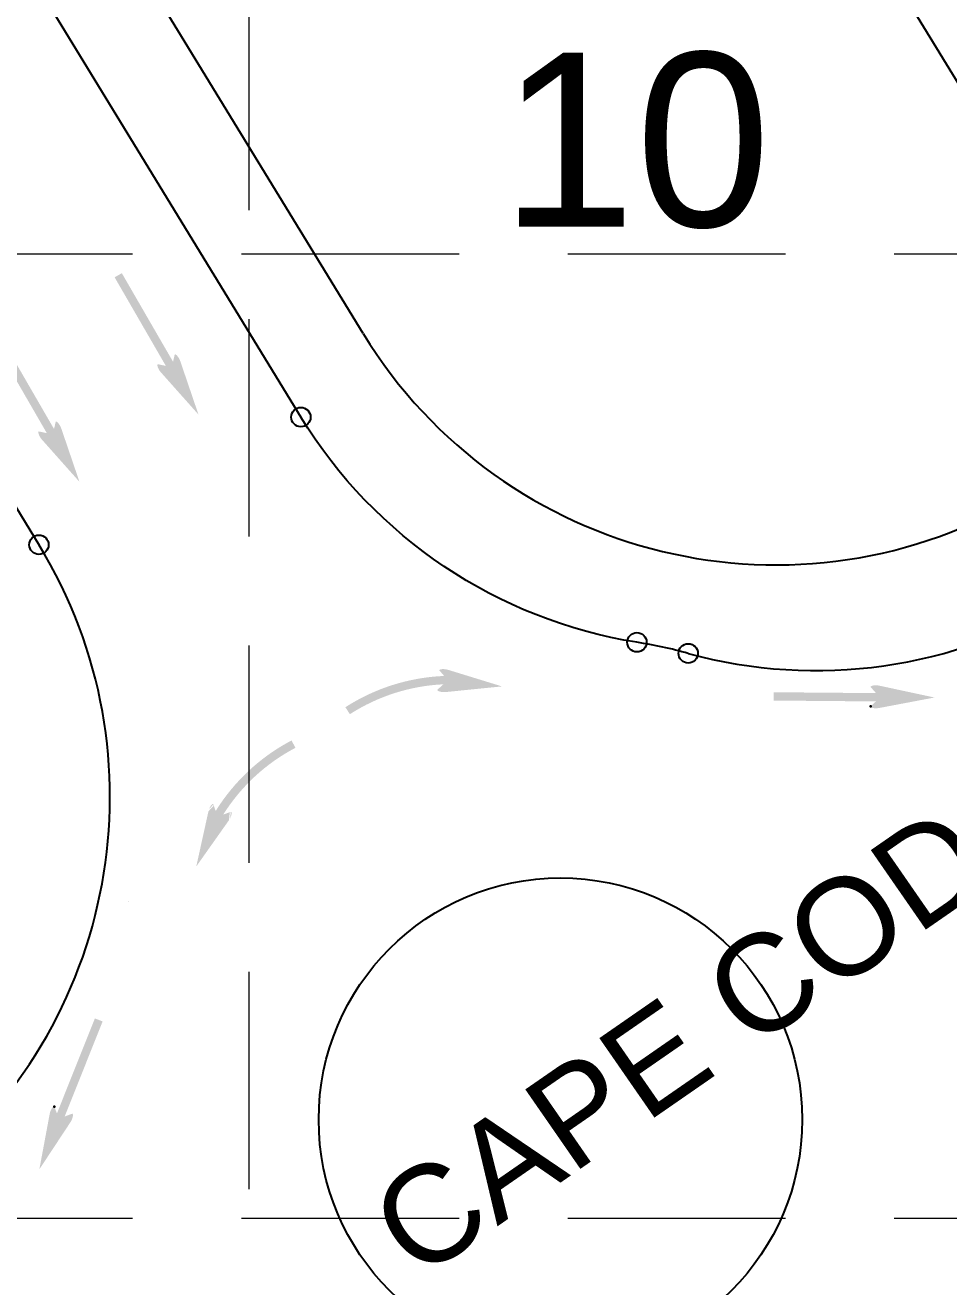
# Model space of a CAD drawing. Header units: inches. Extents: x -5337 to 1057, y 15227 to 19227.
# Drawn here: x -3060.8 to -2965.2, y 16321.9 to 16452.4 of the extents above; entities that cross this region are included whole.
import ezdxf
from ezdxf.enums import TextEntityAlignment as Align

# ---------------------------------------------------------------- set-up
doc = ezdxf.new("R2010")
doc.units = ezdxf.units.IN
doc.header["$LTSCALE"] = 150
doc.header["$MEASUREMENT"] = 0
doc.linetypes.add('HIDDEN', pattern=[0.375, 0.25, -0.125])
for name, color, linetype in [('1 LOT NUMBER', 7, 'Continuous'), ('grid', 7, 'HIDDEN'), ('LOT NUM', 7, 'Continuous'), ('LOTLINE', 7, 'Continuous'), ('PAVING', 7, 'Continuous'), ('ROW', 7, 'Continuous')]:
    doc.layers.add(name, color=color, linetype=linetype)
doc.styles.get("Standard").update_dxf_attribs({"font": 'ARIAL.TTF', "height": 25})

msp = doc.modelspace()

# ---------------------------------------------------------------- hatches: boundary and pattern name
at = {"layer": 'PAVING'}
h = msp.add_hatch(color=256, dxfattribs=at)
edge = h.paths.add_edge_path()
edge.add_line((-3045.302519125282, 16418.28911436043), (-3045.466116033107, 16417.57167013141))
edge.add_line((-3045.466116033109, 16417.57167013141), (-3050.76319339263, 16426.73496812816))
edge.add_line((-3050.763193392628, 16426.73496812816), (-3051.508426071954, 16426.30567795397))
edge.add_line((-3051.508426071956, 16426.30567795396), (-3046.211348712435, 16417.14237995721))
edge.add_line((-3046.211348712435, 16417.14237995721), (-3047.011915826028, 16417.31378750266))
edge.add_line((-3047.011915826028, 16417.31378750266), (-3047.0139770799, 16417.31423451327))
edge.add_ellipse((-3046.77729182142, 16416.8248130999), major_axis=(-0.2802832099981155, 0.4848106044561666), ratio=0.2857142857142856, start_angle=345.5032805555555, end_angle=485.8315277777779)
edge.add_line((-3046.725514721189, 16416.4760781403), (-3046.724288155725, 16416.47786108049))
edge.add_line((-3046.724288155725, 16416.47786108049), (-3042.835677351988, 16412.10763618158))
edge.add_line((-3042.83567735199, 16412.10763618158), (-3044.720923377659, 16417.64094528036))
edge.add_line((-3044.720923377659, 16417.64094528037), (-3044.721485128171, 16417.63938581972))
edge.add_ellipse((-3044.994997028865, 16417.84974929209), major_axis=(-0.2802832099981155, 0.4848106044561666), ratio=0.2857142857142859, start_angle=235.2730666666667, end_angle=377.1826722222223)
edge.add_line((-3045.303691233648, 16418.28926427245), (-3045.302519125284, 16418.28911436043))
edge.add_line((-3045.302519125282, 16418.28911436043), (-3045.302519125282, 16418.28911436043))
edge.add_line((-3045.302519125282, 16418.28911436043), (-3045.302519125282, 16418.28911436043))
h = msp.add_hatch(color=256, dxfattribs=at)
edge = h.paths.add_edge_path()
edge.add_line((-3057.609574637265, 16411.33349723792), (-3057.773271513421, 16410.61605049234))
edge.add_line((-3057.773271513423, 16410.61605049234), (-3063.070448841272, 16419.77934597253))
edge.add_line((-3063.07044884127, 16419.77934597253), (-3063.815781488927, 16419.35005328177))
edge.add_line((-3063.815781488929, 16419.35005328178), (-3058.518506709308, 16410.18686028647))
edge.add_line((-3058.518506709306, 16410.18686028647), (-3059.318976371127, 16410.3583703168))
edge.add_line((-3059.318976371127, 16410.3583703168), (-3059.321227846405, 16410.35871833303))
edge.add_ellipse((-3059.084542587927, 16409.86929691966), major_axis=(-0.2802832099981155, 0.4848106044561666), ratio=0.2857142857142856, start_angle=345.5032805555555, end_angle=485.8315277777779)
edge.add_line((-3059.032765487698, 16409.52056196007), (-3059.03124118282, 16409.52214650621))
edge.add_line((-3059.03124118282, 16409.52214650621), (-3055.142632895642, 16405.15202157563))
edge.add_line((-3055.142632895642, 16405.15202157563), (-3057.028183859416, 16410.6855230614))
edge.add_line((-3057.028183859418, 16410.68552306139), (-3057.028735894681, 16410.68386963947))
edge.add_ellipse((-3057.302247795373, 16410.89423311185), major_axis=(-0.2802832099981155, 0.4848106044561666), ratio=0.2857142857142859, start_angle=235.2730666666667, end_angle=377.1826722222223)
edge.add_line((-3057.610942000156, 16411.33374809221), (-3057.609574637265, 16411.33349723792))
edge.add_line((-3057.609574637265, 16411.33349723792), (-3057.609574637265, 16411.33349723792))
edge.add_line((-3057.609574637265, 16411.33349723792), (-3057.609574637265, 16411.33349723792))
at = {"layer": 'PAVING', "linetype": 'Continuous', "lineweight": 30}
h = msp.add_hatch(color=256, dxfattribs=at)
edge = h.paths.add_edge_path()
edge.add_line((-3017.271318167726, 16383.41118997655), (-3011.451160343369, 16383.99474246739))
edge.add_line((-3011.451160343369, 16383.99474246739), (-3017.034041479419, 16385.71188982295))
edge.add_line((-3017.034041479421, 16385.71188982295), (-3017.033935040949, 16385.71307718234))
edge.add_ellipse((-3017.364751292094, 16385.61498458164), major_axis=(-0.5570476745082149, 0.05742724375232823), ratio=0.2857142857142861, start_angle=235.2730666666667, end_angle=377.1826722222223)
edge.add_line((-3017.901783848009, 16385.62283084905), (-3017.902101808191, 16385.61991544816))
edge.add_line((-3017.902101808193, 16385.61991544816), (-3017.42255836016, 16385.06790861718))
edge.add_line((-3017.422558360158, 16385.06790861718), (-3017.427758236765, 16385.07763361962))
edge.add_arc((-3016.588367485392, 16364.6648845846), 20.42999999999999, 92.35472778368464, 122.7629972281291)
edge.add_line((-3027.644372939769, 16381.84480431129), (-3027.178970966443, 16381.12161627085))
edge.add_arc((-3016.588367485392, 16364.6648845846), 19.57000000000001, 92.68719167257348, 122.76299722812911, ccw=False)
edge.add_line((-3017.505870735095, 16384.21336503161), (-3017.506753607291, 16384.21231882624))
edge.add_line((-3017.506753607291, 16384.21231882624), (-3018.1133370752, 16383.667581278))
edge.add_line((-3018.113337075201, 16383.667581278), (-3018.115496670949, 16383.66576990583))
edge.add_ellipse((-3017.580291565881, 16383.57033025495), major_axis=(-0.5570476745082149, 0.05742724375232823), ratio=0.2857142857142859, start_angle=345.5032805555555, end_angle=485.8315277777779)
edge.add_line((-3017.267496186485, 16383.40767737109), (-3017.269905425463, 16383.41072361127))
h = msp.add_hatch(color=256, dxfattribs=at)
edge = h.paths.add_edge_path()
edge.add_line((-2973.312164707782, 16383.9136726313), (-2972.769427533169, 16383.30101731865))
edge.add_line((-2972.769427533169, 16383.30101731865), (-2983.353033390862, 16383.39135147417))
edge.add_line((-2983.353033390862, 16383.39135147417), (-2983.356377911641, 16382.5313387583))
edge.add_line((-2983.356377911643, 16382.5313387583), (-2972.776716507531, 16382.44104047702))
edge.add_line((-2972.776716507526, 16382.44104047702), (-2973.316946199226, 16381.94567660617))
edge.add_line((-2973.316946199226, 16381.94567660617), (-2973.317927072974, 16381.94420207752))
edge.add_ellipse((-2972.783345231281, 16381.89235805188), major_axis=(-0.5599795094914329, 0.004792598022864856), ratio=0.285714285714286, start_angle=342.8173277777778, end_angle=484.7269333333335)
edge.add_line((-2972.46546938969, 16381.75813246834), (-2972.466576504479, 16381.75845513112))
edge.add_line((-2972.466576504481, 16381.75845513112), (-2966.725072481842, 16382.84543665386))
edge.add_line((-2966.725072481842, 16382.84543665386), (-2972.442791309622, 16384.07431133939))
edge.add_line((-2972.442791309622, 16384.07431133939), (-2972.441552726144, 16384.07520987352))
edge.add_ellipse((-2972.77047706655, 16383.948301535), major_axis=(-0.5599795094914329, 0.004792598022864856), ratio=0.2857142857142858, start_angle=234.1684722222222, end_angle=374.4967194444445)
edge.add_line((-2973.312970707102, 16383.91289108033), (-2973.312164707779, 16383.9136726313))
edge.add_line((-2973.312164707782, 16383.9136726313), (-2973.312164707782, 16383.9136726313))
h = msp.add_hatch(color=256, dxfattribs=at)
edge = h.paths.add_edge_path()
edge.add_line((-3039.687226513781, 16370.15138109704), (-3043.063295493619, 16365.37500765128))
edge.add_line((-3043.063295493621, 16365.37500765128), (-3041.806037939621, 16371.07885370134))
edge.add_line((-3041.806037939619, 16371.07885370135), (-3041.806979723313, 16371.07932140404))
edge.add_ellipse((-3041.558579251163, 16371.31881828454), major_axis=(0.224585338082027, 0.512992617801252), ratio=0.2857142857142857, start_angle=-17.182672222222322, end_angle=124.7269333333333, ccw=False)
edge.add_line((-3041.300718280869, 16371.78995865643), (-3041.297947391771, 16371.78896499205))
edge.add_line((-3041.297947391771, 16371.78896499205), (-3041.053921525379, 16371.0995877176))
edge.add_line((-3041.053921525379, 16371.0995877176), (-3041.059974683447, 16371.10879586551))
edge.add_arc((-3023.712508691302, 16360.31758075082), 20.42999999999999, 117.70751966016601, 148.1157891046105, ccw=False)
edge.add_line((-3033.211606032359, 16378.40492573366), (-3032.811741834212, 16377.64353977174))
edge.add_arc((-3023.712508691302, 16360.31758075082), 19.57, 117.7075196601661, 147.7833252157217)
edge.add_line((-3040.269473278358, 16370.75078848684), (-3040.268199023942, 16370.75095046954))
edge.add_line((-3040.268199023943, 16370.75095046954), (-3039.495083086538, 16371.01038854949))
edge.add_line((-3039.495083086538, 16371.01038854949), (-3039.492542331942, 16371.01133137225))
edge.add_ellipse((-3039.673287414362, 16370.49860878973), major_axis=(0.224585338082027, 0.512992617801252), ratio=0.2857142857142856, start_angle=-125.83152777777792, end_angle=14.496719444444523, ccw=False)
edge.add_line((-3039.685930662816, 16370.14627789875), (-3039.687393761125, 16370.14987559041))
h = msp.add_hatch(color=256, dxfattribs=at)
edge = h.paths.add_edge_path()
edge.add_line((-3055.906839588373, 16339.7954912257), (-3056.674650523681, 16339.51207905655))
edge.add_line((-3056.674650523679, 16339.51207905655), (-3052.749464786055, 16349.34127159232))
edge.add_line((-3052.749464786057, 16349.34127159232), (-3053.549651977617, 16349.65653425814))
edge.add_line((-3053.549651977617, 16349.65653425815), (-3057.473328818072, 16339.83098084718))
edge.add_line((-3057.473328818071, 16339.83098084718), (-3057.738906884719, 16340.51421380198))
edge.add_line((-3057.738906884721, 16340.51421380198), (-3057.739892257559, 16340.515583417))
edge.add_ellipse((-3057.982211225257, 16340.03626405799), major_axis=(0.2076927484702207, 0.5200612677684104), ratio=0.2857142857142858, start_angle=342.8173277777778, end_angle=484.7269333333335)
edge.add_line((-3058.222648437835, 16339.78877365991), (-3058.22202522314, 16339.78962636689))
edge.add_line((-3058.222025223138, 16339.78962636689), (-3059.292801492957, 16334.04516036299))
edge.add_line((-3059.292801492957, 16334.04516036299), (-3056.072637109166, 16338.92704379374))
edge.add_line((-3056.072637109168, 16338.92704379373), (-3056.07222716375, 16338.925577443))
edge.add_ellipse((-3056.071110283661, 16339.27813338569), major_axis=(0.2076927484702207, 0.5200612677684104), ratio=0.2857142857142857, start_angle=234.1684722222222, end_angle=374.4967194444445)
edge.add_line((-3055.907225523233, 16339.79649138626), (-3055.906839588371, 16339.7954912257))
edge.add_line((-3055.906839588373, 16339.7954912257), (-3055.906839588373, 16339.7954912257))

# ---------------------------------------------------------------- linework, layer by layer
at = {"layer": 'grid', "color": 252, "linetype": 'HIDDEN', "lineweight": 0, "ltscale": 0.6}
for p, q in [((-3037.643858640613, 19121.98416579754), (-3037.643858640614, 15630.29360565876)), ((-5232.143858640806, 16428.73416579731), (952.3561413597372, 16428.73416579731)), ((-5232.143858640806, 16328.9841657973), (952.3561413597372, 16328.9841657973))]:
    msp.add_line(p, q, dxfattribs=at)
at = {"layer": 'LOTLINE'}
msp.add_line((-2943.412400672787, 16412.2511265676), (-3003.400306414242, 16510.36556899987), dxfattribs=at)
at = {"layer": 'PAVING'}
for p, q in [((-3156.96086827267, 16558.31711401568), (-3059.320456649632, 16398.61931526502)), ((-3062.110705138477, 16460.69475653781), (-3032.245381037539, 16411.84766485216)), ((-3050.047415071233, 16361.70267032928), (-3050.047416719251, 16361.70266706144))]:
    msp.add_line(p, q, dxfattribs=at)
for centre, radius in [((-3032.245311529376, 16411.84766069379), 1), ((-3059.336461407773, 16398.64550521587), 1), ((-2997.495086182942, 16388.55867947118), 1), ((-2992.18983091277, 16387.41047755972), 1), ((-3005.40331526828, 16339.18801304792), 25)]:
    msp.add_circle(centre, radius, dxfattribs=at)
at = {"layer": 'PAVING', "extrusion": (0, 0, -1)}
for centre, start, end in [((2989.586812394091, 16437.92931078196), 279.1004298311156, 328.5582020534565), ((3001.101920246319, 16333.86119969706), 186.6648603867709, 275.4932909423335)]:
    msp.add_arc(centre, 50, start, end, dxfattribs=at)
at = {"layer": 'PAVING'}
for centre, start, end in [((-3101.994945850951, 16372.56384331511), 307.8487840577612, 31.40669794655859), ((-2978.976303456271, 16435.63290721992), 254.6763868354199, 301.4419090577314), ((-3005.403392181035, 16339.18803599063), 74.67638683541988, 80.89957016888442)]:
    msp.add_arc(centre, 50, start, end, dxfattribs=at)
at = {"layer": 'PAVING', "linetype": 'Continuous', "lineweight": 30}
for p in [(-2973.316946199195, 16381.94567660617), (-3057.738906884706, 16340.51421380198)]:
    msp.add_point(p, dxfattribs=at)
at = {"layer": 'ROW'}
msp.add_line((-3025.803321802026, 16420.48171747744), (-3059.709542543786, 16475.9377106965), dxfattribs=at)
for centre, radius, start, end in [((-2983.144837689562, 16446.5634290964), 50, 211.4419201687572, 301.4419201687572), ((-3005.401820085768, 16339.18732963933), 74.99999999999889, 249.5817923910092, 7.863742391005648)]:
    msp.add_arc(centre, radius, start, end, dxfattribs=at)

# ---------------------------------------------------------------- texts
at = {"layer": '1 LOT NUMBER'}
msp.add_text('10', height=18, dxfattribs=at).set_placement((-3011.620170932838, 16440.54791782229), align=Align.MIDDLE_LEFT)
at = {"layer": 'LOT NUM'}
msp.add_text('CAPE COD BOULEVARD', height=10, rotation=34.71382464913876, dxfattribs=at).set_placement((-3023.084295200317, 16326.49936021395), align=Align.MIDDLE_LEFT)
at = {"layer": 'LOT NUM', "color": 5}
msp.add_text('HARBOR LAKE', height=23.98141993533784, rotation=43.89137372370847, dxfattribs=at).set_placement((-2962.474272586405, 16161.7374424858), align=Align.MIDDLE_LEFT)

doc.saveas('drawing.dxf')
